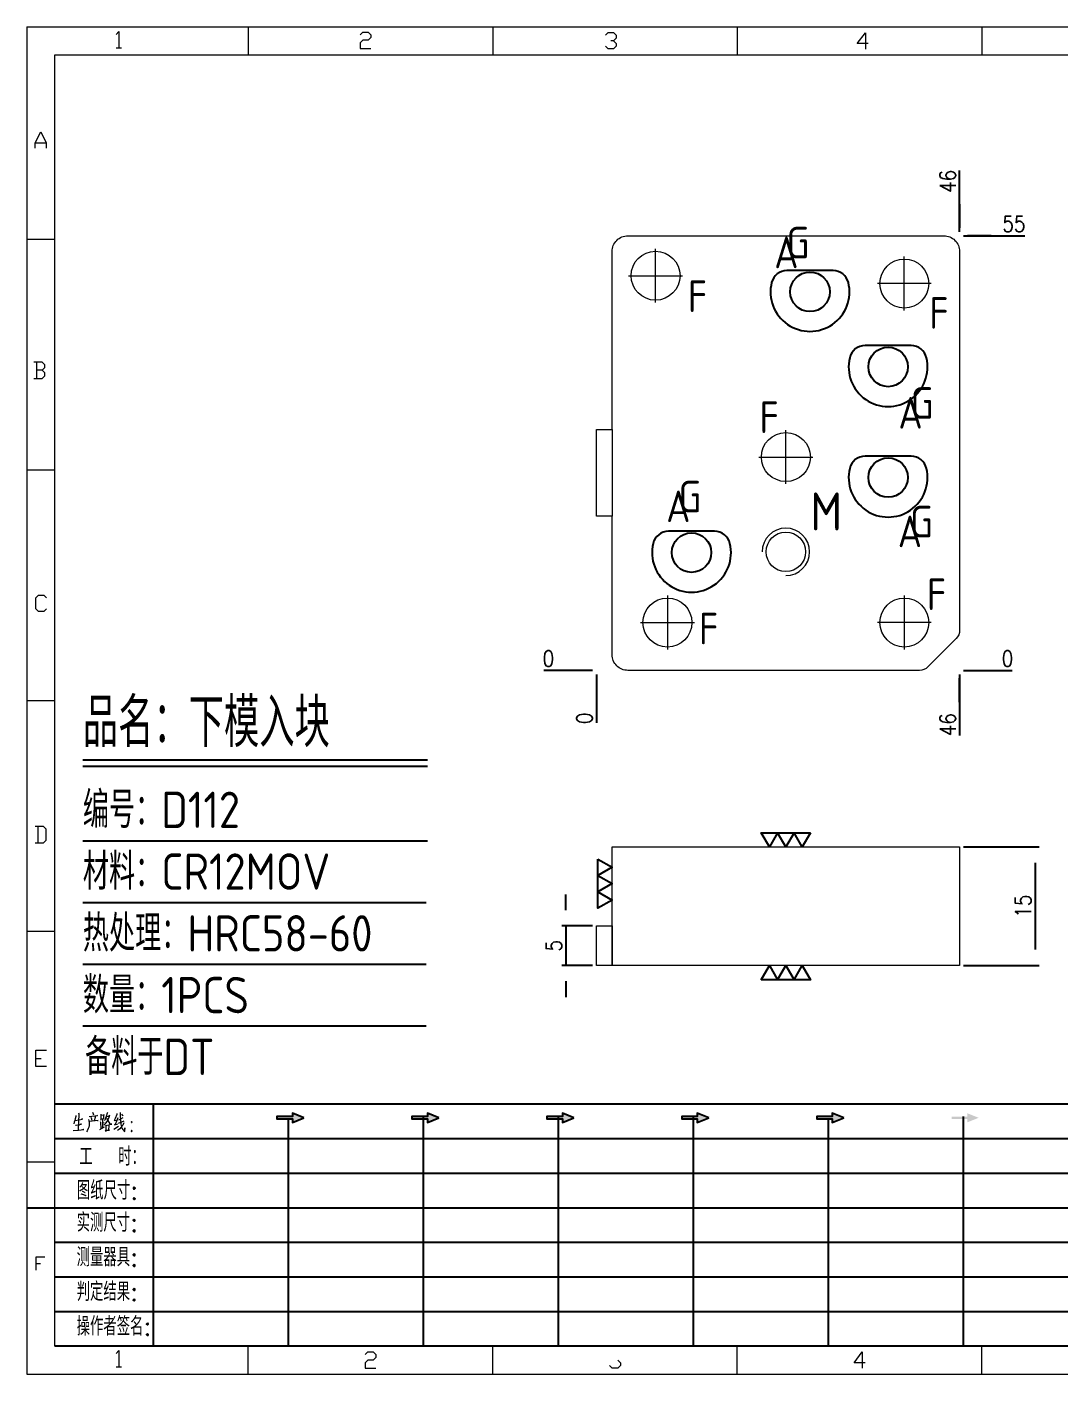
# Model space of a CAD drawing. Header units: millimetres. Extents: x 88508 to 142116, y -5268 to 20283.
# Drawn here: x 102007 to 102137.5, y -5268 to -5097.6 of the extents above; entities that cross this region are included whole.
import ezdxf
from ezdxf.enums import TextEntityAlignment as Align

# ---------------------------------------------------------------- set-up
doc = ezdxf.new("R2010")
doc.units = ezdxf.units.MM
doc.linetypes.add('CENTER', pattern=[0])
doc.linetypes.add('DASHED', pattern=[0])
for name, color, linetype in [('DIM', 4, 'Continuous'), ('LB_P', 2, 'Continuous'), ('TEXT', 4, 'Continuous')]:
    doc.layers.add(name, color=color, linetype=linetype)
doc.styles.add('chinesef_fs', font='simplex.shx', dxfattribs={"bigfont": 'gbcbig.shx'})
doc.styles.add('gbenor', font='gbenor.shx', dxfattribs={"bigfont": 'gbcbig.shx'})
doc.styles.add('GBENOR_', font='gbenor.shx', dxfattribs={"bigfont": 'gbcbig'})
doc.styles.get("Standard").update_dxf_attribs({"font": 'txt.shx', "width": 0.85, "bigfont": 'ctxt.shx'})
doc.styles.add('TXT', font='txt.shx', dxfattribs={"width": 0.8, "bigfont": 'ctxt.shx'})
doc.dimstyles.new('T-2-WX', dxfattribs={"dimtxt": 2, "dimasz": 2, "dimexe": 0.5, "dimexo": 0.5, "dimgap": 0.5, "dimtad": 1, "dimtxsty": 'Standard', "dimblk": 'OPEN30', "dimcen": 0, "dimazin": 3, "dimtfac": 1, "dimtmove": 0, "dimatfit": 3, "dimldrblk": 'OPEN30', "dimlwd": -1, "dimlwe": -1})

# ---------------------------------------------------------------- blocks, each defined once
blk = doc.blocks.new('*D8424')
at = {"layer": 'Defpoints', "color": 0}
for p in [(102079.06, -5179), (102125.06, -5179), (102130.06, -5179)]:
    blk.add_point(p, dxfattribs=at)
at = {"layer": 'DIM', "color": 0, "linetype": 'Continuous'}
blk.add_line((102125.56, -5179), (102131.69, -5179), dxfattribs=at)
at = {"layer": 'DIM', "color": 0, "insert": (102131.12, -5177.5), "char_height": 2, "attachment_point": 5}
blk.add_mtext('0', dxfattribs=at)
blk = doc.blocks.new('_Open30')
blk = doc.blocks.new('*D8425')
at = {"layer": 'Defpoints', "color": 0}
for p in [(102125.06, -5124), (102130.06, -5124), (102079.06, -5179)]:
    blk.add_point(p, dxfattribs=at)
at = {"layer": 'DIM', "color": 0, "linetype": 'Continuous'}
for p, q in [((102125.56, -5124), (102129.06, -5124)), ((102129.06, -5124), (102126.06, -5124)), ((102126.06, -5124), (102133.31, -5124))]:
    blk.add_line(p, q, dxfattribs=at)
at = {"layer": 'DIM', "color": 0, "insert": (102131.93, -5122.5), "char_height": 2, "attachment_point": 5}
blk.add_mtext('55', dxfattribs=at)
blk = doc.blocks.new('*D8426')
at = {"layer": 'Defpoints', "color": 0}
for p in [(102074.06, -5179), (102079.06, -5179), (102079.06, -5179)]:
    blk.add_point(p, dxfattribs=at)
at = {"layer": 'DIM', "color": 0, "linetype": 'Continuous'}
blk.add_line((102078.56, -5179), (102072.42, -5179), dxfattribs=at)
at = {"layer": 'DIM', "color": 0, "insert": (102072.99, -5177.5), "char_height": 2, "attachment_point": 5}
blk.add_mtext('0', dxfattribs=at)
blk = doc.blocks.new('*D8427')
at = {"layer": 'Defpoints', "color": 0}
for p in [(102079.06, -5179), (102125.06, -5179), (102125.06, -5184)]:
    blk.add_point(p, dxfattribs=at)
at = {"layer": 'DIM', "color": 0, "linetype": 'Continuous'}
for p, q in [((102125.06, -5179.5), (102125.06, -5183)), ((102125.06, -5183), (102125.06, -5180)), ((102125.06, -5180), (102125.06, -5187.25))]:
    blk.add_line(p, q, dxfattribs=at)
at = {"layer": 'DIM', "color": 0, "insert": (102123.56, -5185.87), "char_height": 2, "attachment_point": 5, "rotation": 90}
blk.add_mtext('46', dxfattribs=at)
blk = doc.blocks.new('*D8428')
at = {"layer": 'Defpoints', "color": 0}
for p in [(102079.06, -5179), (102079.06, -5179), (102079.06, -5184)]:
    blk.add_point(p, dxfattribs=at)
at = {"layer": 'DIM', "color": 0, "linetype": 'Continuous'}
blk.add_line((102079.06, -5179.5), (102079.06, -5185.63), dxfattribs=at)
at = {"layer": 'DIM', "color": 0, "insert": (102077.56, -5185.07), "char_height": 2, "attachment_point": 5, "rotation": 90}
blk.add_mtext('0', dxfattribs=at)
blk = doc.blocks.new('*D8429')
at = {"layer": 'Defpoints', "color": 0}
for p in [(102125.06, -5119), (102125.06, -5124), (102079.06, -5179)]:
    blk.add_point(p, dxfattribs=at)
at = {"layer": 'DIM', "color": 0, "linetype": 'Continuous'}
for p, q in [((102125.06, -5123), (102125.06, -5115.75)), ((102125.06, -5123.5), (102125.06, -5120)), ((102125.06, -5120), (102125.06, -5123))]:
    blk.add_line(p, q, dxfattribs=at)
at = {"layer": 'DIM', "color": 0, "insert": (102123.56, -5117.12), "char_height": 2, "attachment_point": 5, "rotation": 90}
blk.add_mtext('46', dxfattribs=at)
blk = doc.blocks.new('*D8430')
at = {"layer": 'Defpoints', "color": 0}
for p in [(102125.06, -5201.34), (102125.06, -5216.34), (102134.61, -5216.34)]:
    blk.add_point(p, dxfattribs=at)
at = {"layer": 'DIM', "color": 0, "linetype": 'Continuous'}
for p, q in [((102125.56, -5201.34), (102135.11, -5201.34)), ((102134.61, -5203.34), (102134.61, -5214.34)), ((102125.56, -5216.34), (102135.11, -5216.34))]:
    blk.add_line(p, q, dxfattribs=at)
at = {"layer": 'DIM', "color": 0, "insert": (102133.11, -5208.84), "char_height": 2, "attachment_point": 5, "rotation": 90}
blk.add_mtext('15', dxfattribs=at)
blk = doc.blocks.new('*D8431')
at = {"layer": 'Defpoints', "color": 0}
for p in [(102079.06, -5211.34), (102075.19, -5216.34), (102079.06, -5216.34)]:
    blk.add_point(p, dxfattribs=at)
at = {"layer": 'DIM', "color": 0, "linetype": 'Continuous'}
for p, q in [((102075.19, -5209.34), (102075.19, -5207.34)), ((102078.56, -5211.34), (102074.69, -5211.34)), ((102075.19, -5211.34), (102075.19, -5216.34)), ((102078.56, -5216.34), (102074.69, -5216.34)), ((102075.19, -5218.34), (102075.19, -5220.34))]:
    blk.add_line(p, q, dxfattribs=at)
at = {"layer": 'DIM', "color": 0, "insert": (102073.69, -5213.84), "char_height": 2, "attachment_point": 5, "rotation": 90}
blk.add_mtext('5', dxfattribs=at)
blk = doc.blocks.new('U40')
for points in [[(351.8, 337.7), (351.8, 333.2), (367, 339.3), (351.8, 345.3), (351.8, 340.8), (331.2, 340.8), (331.2, 337.7)], [(545.7, 339.3), (530.6, 345.3), (530.6, 340.8), (509.9, 340.8), (509.9, 337.7), (530.6, 337.7), (530.6, 333.2)], [(724.5, 339.3), (709.3, 345.3), (709.3, 340.8), (688.7, 340.8), (688.7, 337.7), (709.3, 337.7), (709.3, 333.2)], [(903.3, 339.3), (888.1, 345.3), (888.1, 340.8), (867.5, 340.8), (867.5, 337.7), (888.1, 337.7), (888.1, 333.2)], [(1082.1, 339.3), (1066.9, 345.3), (1066.9, 340.8), (1046.3, 340.8), (1046.3, 337.7), (1066.9, 337.7), (1066.9, 333.2)], [(1245.7, 337.7), (1245.7, 333.2), (1260.9, 339.3), (1245.7, 345.3), (1245.7, 340.8), (1225.1, 340.8), (1225.1, 337.7)]]:
    blk.add_hatch(color=3).paths.add_polyline_path(points)
at = {"color": 254, "lineweight": 18}
for p, q in [((0, 1783.5), (0, 0)), ((0, 1783.5), (2530.2, 1783.5)), ((941.1, 1783.5), (941.1, 1746.5)), ((1265.1, 1783.5), (1265.1, 1746.5)), ((37, 37), (37, 1746.5)), ((37, 1746.5), (2493.2, 1746.5)), ((0, 1502.7), (37, 1502.7)), ((0, 1197.2), (37, 1197.2)), ((0, 891.7), (37, 891.7)), ((0, 586.3), (37, 586.3)), ((0, 280.8), (37, 280.8)), ((37, 37), (2493.2, 37)), ((941.1, 0), (941.1, 37)), ((1265.1, 0), (1265.1, 37)), ((0, 0), (2530.2, 0))]:
    blk.add_line(p, q, dxfattribs=at)
at = {"color": 254, "linetype": 'Continuous', "lineweight": 18}
for p, q in [((293.1, 1783.5), (293.1, 1746.5)), ((617.1, 1783.5), (617.1, 1746.5)), ((293.1, 0), (293.1, 37)), ((617.1, 0), (617.1, 37))]:
    blk.add_line(p, q, dxfattribs=at)
for p, q in [((38, 357.6), (1598.2, 357.6)), ((38, 311.8), (1598.2, 311.8)), ((37.1, 266), (1598.2, 266)), ((0.1, 220.2), (1598.2, 220.2)), ((37.1, 174.4), (1598.2, 174.4)), ((37.1, 128.6), (1598.2, 128.6)), ((37.1, 82.8), (1598.2, 82.8))]:
    blk.add_line(p, q)
at = {"color": 254}
for p, q in [((167.8, 37), (167.8, 357.6)), ((525.5, 37), (525.5, 340.8)), ((704.3, 37), (704.3, 340.8)), ((883.1, 37), (883.1, 340.8)), ((1240.6, 37), (1240.6, 340.8)), ((346.7, 37), (346.7, 337.9)), ((1061.9, 37), (1061.9, 337.7)), ((1598.2, 37), (38, 37))]:
    blk.add_line(p, q, dxfattribs=at)
at = {"color": 92, "lineweight": 18}
for points in [[(118.3, 1773.7), (121.9, 1777.3), (121.9, 1755.8)], [(441.4, 1773.1), (445, 1776.7), (452.2, 1776.7), (455.8, 1773.1), (455.8, 1769.5), (452.2, 1765.9), (445, 1765.9), (441.4, 1762.3), (441.4, 1755.1), (455.8, 1755.1)], [(766.4, 1772.4), (770, 1776), (777.2, 1776), (780.8, 1772.4), (780.8, 1768.8), (777.2, 1765.2), (773.6, 1765.2)], [(1114.4, 1761.4), (1100, 1761.4), (1110.8, 1775.8), (1110.8, 1754.2)], [(118.3, 1755.8), (125.5, 1755.8)], [(777.2, 1765.2), (780.8, 1761.6), (780.8, 1758), (777.2, 1754.4), (770, 1754.4), (766.4, 1758)], [(11.1, 1622.8), (11.1, 1630), (18.3, 1644.4), (25.5, 1630), (25.5, 1622.8)], [(11.1, 1630), (25.5, 1630)], [(20, 1329), (23.6, 1332.6), (23.6, 1336.2), (20, 1339.8), (9.2, 1339.8)], [(12.8, 1339.8), (12.8, 1318.2)], [(9.2, 1318.2), (20, 1318.2), (23.6, 1321.8), (23.6, 1325.4), (20, 1329), (12.8, 1329)], [(26.1, 1013.2), (22.5, 1009.6), (15.3, 1009.6), (11.7, 1013.2), (11.7, 1027.6), (15.3, 1031.2), (22.5, 1031.2), (26.1, 1027.6)], [(11, 703.2), (21.8, 703.2), (25.4, 706.8), (25.4, 721.2), (21.8, 724.8), (11, 724.8)], [(14.6, 724.8), (14.6, 703.2)], [(26.1, 407), (11.7, 407), (11.7, 428.6), (26.1, 428.6)], [(11.7, 417.8), (18.9, 417.8)], [(12.3, 137.7), (12.3, 155), (23.8, 155)], [(12.3, 146.4), (18.1, 146.4)], [(118.3, 27.4), (121.9, 31), (121.9, 9.4)], [(447.9, 25.7), (451.5, 29.3), (458.7, 29.3), (462.3, 25.7), (462.3, 22.1), (458.7, 18.5), (451.5, 18.5), (447.9, 14.9), (447.9, 7.7), (462.3, 7.7)], [(782.7, 18.5), (786.3, 14.9), (786.3, 11.3), (782.7, 7.7), (775.5, 7.7), (771.9, 11.3)], [(1110.3, 14.9), (1095.9, 14.9), (1106.7, 29.3), (1106.7, 7.7)], [(118.3, 9.4), (125.5, 9.4)]]:
    blk.add_lwpolyline(points, dxfattribs=at)
at = {"color": 92, "lineweight": 0}
for points in [[(65, 342.2), (64.8, 341), (64.1, 337.9), (63.6, 335.7), (62.8, 333.5), (62.1, 331.4)], [(68.4, 345.9), (68.7, 344.4), (68.1, 322.9)], [(82.6, 340.8), (93.7, 342.2), (93.3, 342.4), (92.4, 342)], [(86.1, 336.1), (86, 337.5), (85.3, 339.8)], [(86.7, 346.7), (87.9, 344.6), (88.3, 343)], [(90.3, 341), (90.4, 339.6), (89.1, 335.3)], [(97.8, 344), (98.1, 342.6), (98.1, 340.8), (98.1, 337.9), (98.1, 336.3), (98.2, 337.7), (102.1, 338.3), (101.8, 338.3), (102.1, 343.6), (102.1, 343.2), (102.1, 342.8), (98.2, 342.2)], [(105.5, 341.2), (105.9, 341), (109.6, 341.8), (109.3, 342.6), (108.5, 339.6), (107.6, 337.3), (106.9, 335.9), (105.9, 334.3), (104.3, 332), (103.1, 330.4), (101.9, 329.4)], [(106.6, 346.5), (106.5, 345.2), (105.1, 341.2), (104.2, 338.9), (103.1, 336.3), (102.6, 335.5)], [(104.9, 339.1), (105.3, 338.7), (107, 335.7), (108.6, 333.3), (109.9, 331.2), (110.3, 330.8), (112.6, 330.8), (110.2, 331.2), (109, 332.6)], [(119.3, 344.8), (119.1, 343.8), (116.8, 338.5), (115.4, 335.5), (119.3, 336.3)], [(120.3, 339.4), (118.1, 333.5), (116.4, 330), (116.1, 329.8), (120.5, 331.4)], [(121.7, 336.7), (127.7, 339.6)], [(123.4, 346.5), (123.5, 345.4), (123.5, 340.8), (123.8, 337.3), (124, 335.3), (124.2, 333.1), (124.5, 331), (124.8, 329), (125.2, 327.4), (125.9, 325.7), (126.9, 323.9), (127.9, 322.7), (128.9, 321.7), (129.6, 321.3), (129.9, 326.1), (129.4, 321.5)], [(127.7, 341.6), (127.2, 342.4), (125.7, 344.2)], [(61.4, 322.3), (68.2, 322.9), (75.3, 323.7), (74.9, 323.9), (73.8, 323.5)], [(63.8, 335.9), (73.4, 337.5), (73.1, 337.7), (72.5, 337.3)], [(64.5, 329.6), (64.8, 329.6), (65.1, 329.6), (72.5, 331), (71.9, 331), (70.9, 330.8)], [(82.6, 335.1), (82.6, 331.8), (82.3, 329), (81.9, 326.8), (81.2, 324.9), (80.3, 323.1), (79.6, 321.9), (78.8, 320.9)], [(93.3, 335.5), (94.1, 335.7), (94.3, 335.5), (82.6, 334.3), (82.6, 335.1), (82.2, 336.9)], [(96.5, 323.9), (102.8, 327.2)], [(97.2, 334.3), (97.5, 333.5), (97.7, 324.7)], [(100.2, 337.9), (100.1, 325.9)], [(100.2, 332.6), (102.4, 333.1)], [(104.2, 330), (104.5, 329), (104.5, 321.1), (104.3, 322.1), (104.5, 322.7), (109.2, 323.1), (108.6, 323.1), (109, 329.2), (109, 330), (109.3, 329.4), (108.6, 329.4), (104.6, 328.8)], [(115.3, 324.3), (121.5, 328.2)], [(128.2, 332.4), (128.1, 331.6), (126.9, 329.6), (125.8, 328), (124.5, 326.3), (123, 324.7), (121.4, 323.3), (120.1, 322.3)], [(121.4, 332.2), (128.8, 335.1)]]:
    blk.add_lwpolyline(points, dxfattribs=at)
for points in [[(367, 339.3), (351.8, 345.3), (351.8, 340.8), (331.2, 340.8), (331.2, 337.7), (351.8, 337.7), (351.8, 333.2), (367, 339.3)], [(545.7, 339.3), (530.6, 345.3), (530.6, 340.8), (509.9, 340.8), (509.9, 337.7), (530.6, 337.7), (530.6, 333.2), (545.7, 339.3)], [(724.5, 339.3), (709.3, 345.3), (709.3, 340.8), (688.7, 340.8), (688.7, 337.7), (709.3, 337.7), (709.3, 333.2), (724.5, 339.3)], [(903.3, 339.3), (888.1, 345.3), (888.1, 340.8), (867.5, 340.8), (867.5, 337.7), (888.1, 337.7), (888.1, 333.2), (903.3, 339.3)], [(1082.1, 339.3), (1066.9, 345.3), (1066.9, 340.8), (1046.3, 340.8), (1046.3, 337.7), (1066.9, 337.7), (1066.9, 333.2), (1082.1, 339.3)]]:
    blk.add_lwpolyline(points)
for points in [[(138.7, 332.4), (139.4, 333.5), (138.7, 334.5), (138, 333.5)], [(138.7, 320.9), (139.4, 321.9), (138.7, 322.9), (138, 321.9)]]:
    blk.add_lwpolyline(points, close=True, dxfattribs=at)
at = {"color": 3, "style": 'chinesef_fs'}
for s, p in [('工  时：', (69.5, 275.7)), ('图纸尺寸:', (66.2, 230.9)), ('实测尺寸:', (65.9, 188.4)), ('测量器具:', (65.9, 142.6)), ('判定结果:', (65.9, 96.8)), ('操作者签名:', (65.9, 51))]:
    blk.add_text(s, height=24.57, dxfattribs=at).set_placement(p)
at = {"lineweight": 18, "style": 'GBENOR_'}
blk.add_attdef('文档路径', (2126, 386.9), '', height=17.8, dxfattribs=at)
at = {"lineweight": 20, "style": 'TXT'}
for tag, height, p in [('18-**-**', 16.3, (1866.6, 256.2)), ('客户名称', 16.1, (1741.1, 134, 0)), ('料厚:', 16.1, (1741.3, 93.2, 0))]:
    blk.add_attdef(tag, text='', height=height, dxfattribs=at).set_placement(p, align=Align.MIDDLE)
for tag, p, height in [('88888', (1850.9, 207.5), 14.9), ('材质:', (1691.2, 168, 0), 16.1), ('核准', (1869.4, 127.5, 0), 16.1), ('设计', (1868.8, 88.3, 0), 16.1), ('绘图', (1868.2, 49.1, 0), 16.1)]:
    blk.add_attdef(tag, p, '', height=height, dxfattribs=at)
for tag, p, height, width in [('3', (2234.7, 206.9), 15.8, 0.7), ('4', (2234.7, 167.4), 15.8, 0.7), ('核准日期', (2041.1, 124.2, 0), 16.1, 0.68), ('设计日期', (2041.1, 84.5, 0), 16.1, 0.68), ('1', (2251.9, 85.9), 14.6, 0.7), ('绘图日期', (2040.9, 46.4, 0), 16.1, 0.68), ('2', (2235, 49.2), 14.6, 0.7)]:
    blk.add_attdef(tag, p, '', height=height, dxfattribs=dict(at, width=width))

msp = doc.modelspace()

# ---------------------------------------------------------------- linework, layer by layer
at = {"layer": 'DIM', "color": 4, "linetype": 'Continuous', "lineweight": 25}
for p, q in [((102014.036, -5190.324), (102057.685, -5190.324)), ((102014.036, -5191.128), (102057.685, -5191.128)), ((102014.036, -5200.552), (102057.685, -5200.552)), ((102014.036, -5208.366), (102057.495, -5208.366)), ((102014.036, -5216.181), (102057.495, -5216.181)), ((102014.036, -5223.995), (102057.495, -5223.995))]:
    msp.add_line(p, q, dxfattribs=at)
at = {"layer": 'LB_P', "color": 4, "linetype": 'CENTER', "lineweight": 15}
for p, q in [((102086.556, -5132.46), (102086.556, -5125.64)), ((102118.056, -5133.46), (102118.056, -5126.64)), ((102083.146, -5129.05), (102089.966, -5129.05)), ((102121.466, -5130.05), (102114.646, -5130.05)), ((102103.056, -5155.409), (102103.056, -5148.589)), ((102099.646, -5151.999), (102106.466, -5151.999)), ((102088.056, -5169.538), (102088.056, -5176.358)), ((102118.056, -5169.538), (102118.056, -5176.358)), ((102084.646, -5172.948), (102091.466, -5172.948)), ((102121.466, -5172.948), (102114.646, -5172.948))]:
    msp.add_line(p, q, dxfattribs=at)
at = {"layer": 'LB_P', "linetype": 'Continuous', "lineweight": 15}
msp.add_line((102081.056, -5148.499), (102081.056, -5159.499), dxfattribs=at)
msp.add_lwpolyline([(102081.056, -5159.499), (102079.056, -5159.499), (102079.056, -5148.499), (102081.056, -5148.499), (102081.056, -5125.999, -0.4142136), (102083.056, -5123.999), (102123.056, -5123.999, -0.4142136), (102125.056, -5125.999), (102125.056, -5173.913, -0.1989124), (102124.616, -5174.974), (102121.031, -5178.559, -0.1989124), (102119.97, -5178.999), (102083.056, -5178.999, -0.4142136), (102081.056, -5176.999), (102081.056, -5159.499)], format="xyb", dxfattribs=at)
at = {"layer": 'LB_P', "color": 52, "linetype": 'DASHED', "ltscale": 0.3}
for points in [[(102109.028, -5128.399), (102103.194, -5128.399, 0.346802), (102101.249, -5129.932, 1.2683437), (102110.973, -5129.932, 0.346802)], [(102118.918, -5137.899), (102113.084, -5137.899, 0.346802), (102111.139, -5139.432, 1.2683437), (102120.863, -5139.432, 0.346802)], [(102118.918, -5151.899), (102113.084, -5151.899, 0.346802), (102111.139, -5153.432, 1.2683437), (102120.863, -5153.432, 0.346802)], [(102094.028, -5161.399), (102088.194, -5161.399, 0.346802), (102086.249, -5162.932, 1.2683437), (102095.973, -5162.932, 0.346802)]]:
    msp.add_lwpolyline(points, format="xyb", close=True, dxfattribs=at)
at = {"layer": 'LB_P', "color": 4, "linetype": 'Continuous'}
for points in [[(102106.173, -5199.538), (102105.134, -5201.338), (102104.095, -5199.538), (102103.056, -5201.338), (102102.017, -5199.538), (102100.977, -5201.338), (102099.938, -5199.538), (102106.173, -5199.538)], [(102079.256, -5202.869), (102081.056, -5203.908), (102079.256, -5204.947), (102081.056, -5205.986), (102079.256, -5207.026), (102081.056, -5208.065), (102079.256, -5209.104), (102079.256, -5202.869)], [(102099.938, -5218.138), (102100.977, -5216.338), (102102.017, -5218.138), (102103.056, -5216.338), (102104.095, -5218.138), (102105.134, -5216.338), (102106.173, -5218.138), (102099.938, -5218.138)]]:
    msp.add_lwpolyline(points, close=True, dxfattribs=at)
at = {"layer": 'LB_P', "color": 2, "linetype": 'Continuous', "lineweight": 15}
msp.add_lwpolyline([(102081.056, -5201.338), (102125.056, -5201.338), (102125.056, -5216.338), (102081.056, -5216.338)], close=True, dxfattribs=at)
at = {"layer": 'LB_P', "linetype": 'Continuous', "lineweight": 15}
msp.add_lwpolyline([(102079.056, -5216.338), (102079.056, -5211.338), (102081.056, -5211.338), (102081.056, -5216.338)], close=True, dxfattribs=at)
for centre, radius in [((102086.556, -5129.05), 3.1), ((102118.056, -5130.05), 3.1), ((102103.056, -5151.999), 3.1), ((102103.056, -5163.999), 2.5), ((102088.056, -5172.948), 3.1), ((102118.056, -5172.948), 3.1)]:
    msp.add_circle(centre, radius, dxfattribs=at)
at = {"layer": 'LB_P', "color": 1}
for centre in [(102106.111, -5131.099), (102116.001, -5140.599), (102116.001, -5154.599), (102091.111, -5164.099)]:
    msp.add_circle(centre, 2.5, dxfattribs=at)
at = {"layer": 'LB_P', "linetype": 'Continuous', "lineweight": 15}
msp.add_arc((102103.056, -5163.999), 3, 270, 180, dxfattribs=at)

# ---------------------------------------------------------------- block references
at = {"ltscale": 3, "xscale": 0.0955815580256953, "yscale": 0.0955815580256953, "zscale": 0.0955815580256953}
msp.add_blockref('U40', (102006.955, -5268.044), dxfattribs=at)

# ---------------------------------------------------------------- texts
at = {"layer": 'DIM', "color": 3, "linetype": 'Continuous', "lineweight": 25, "style": 'gbenor'}
for s, height, p in [('品名：下模入块', 6.2057, (102014.036, -5188.715)), ('编号：D112', 4.5968, (102014.036, -5198.943)), ('材料：CR12MOV', 4.5968, (102014.036, -5206.757)), ('热处理：HRC58-60', 4.59681, (102014.036, -5214.572)), ('数量：1PCS', 4.5968, (102014.036, -5222.386)), ('备料于DT', 4.5968, (102014.315, -5230.201))]:
    msp.add_text(s, height=height, dxfattribs=at).set_placement(p)
at = {"layer": 'TEXT', "color": 4, "linetype": 'Continuous', "style": 'gbenor'}
for s, p in [('A', (102103.118, -5126.104)), ('G', (102104.593, -5124.868)), ('F', (102091.868, -5131.656)), ('F', (102122.44, -5133.774)), ('A', (102118.841, -5146.404)), ('G', (102120.317, -5145.168)), ('F', (102100.945, -5146.968)), ('A', (102089.436, -5158.239)), ('G', (102090.911, -5157.003)), ('G', (102120.234, -5160.173)), ('A', (102118.759, -5161.409)), ('F', (102122.137, -5169.372)), ('F', (102093.281, -5173.709))]:
    msp.add_text(s, height=4, dxfattribs=at).set_placement(p, align=Align.MIDDLE_CENTER)
at = {"layer": 'TEXT', "color": 4, "style": 'gbenor'}
msp.add_text('M', height=4.8, dxfattribs=at).set_placement((102108.175, -5158.879), align=Align.MIDDLE_CENTER)

# ---------------------------------------------------------------- dimensions: what is measured, and where the dimension line sits
at = {"layer": 'DIM', "color": 4, "linetype": 'Continuous'}
for feature_location, offset, dtype, origin, picture, middle in [((102125.056, -5123.999), (0, 5), 1, (102079.056, -5178.999), '*D8429', (102123.556, -5117.123)), ((102125.056, -5123.999), (5, 0), 0, (102079.056, -5178.999), '*D8425', (102131.932, -5122.499)), ((102079.055761155, -5178.998707372), (-5, 0), 0, (102079.055761155, -5178.998707372), '*D8426', (102072.989094488, -5177.498707372)), ((102125.055761175, -5178.998707372), (5, 0), 0, (102079.055761155, -5178.998707372), '*D8424', (102131.122427842, -5177.498707372)), ((102079.055761155, -5178.998707372), (0, -5), 1, (102079.055761155, -5178.998707372), '*D8428', (102077.555761155, -5185.065374038)), ((102125.056, -5178.999), (0, -5), 1, (102079.056, -5178.999), '*D8427', (102123.556, -5185.875))]:
    dim = msp.add_ordinate_dim(feature_location=feature_location, offset=offset, dtype=dtype, origin=origin, dimstyle='T-2-WX', dxfattribs=at)
    dim.commit()
    dim.dimension.update_dxf_attribs({"geometry": picture, "text_midpoint": middle})
for base, p1, p2, picture, middle in [((102134.606, -5216.338), (102125.056, -5201.338), (102125.056, -5216.338), '*D8430', (102133.106, -5208.838)), ((102075.186, -5216.338), (102079.056, -5211.338), (102079.056, -5216.338), '*D8431', (102073.686, -5213.838))]:
    dim = msp.add_linear_dim(base=base, p1=p1, p2=p2, angle=90, dimstyle='T-2-WX', dxfattribs=at)
    dim.commit()
    dim.dimension.update_dxf_attribs({"geometry": picture, "text_midpoint": middle})

doc.saveas('drawing.dxf')
